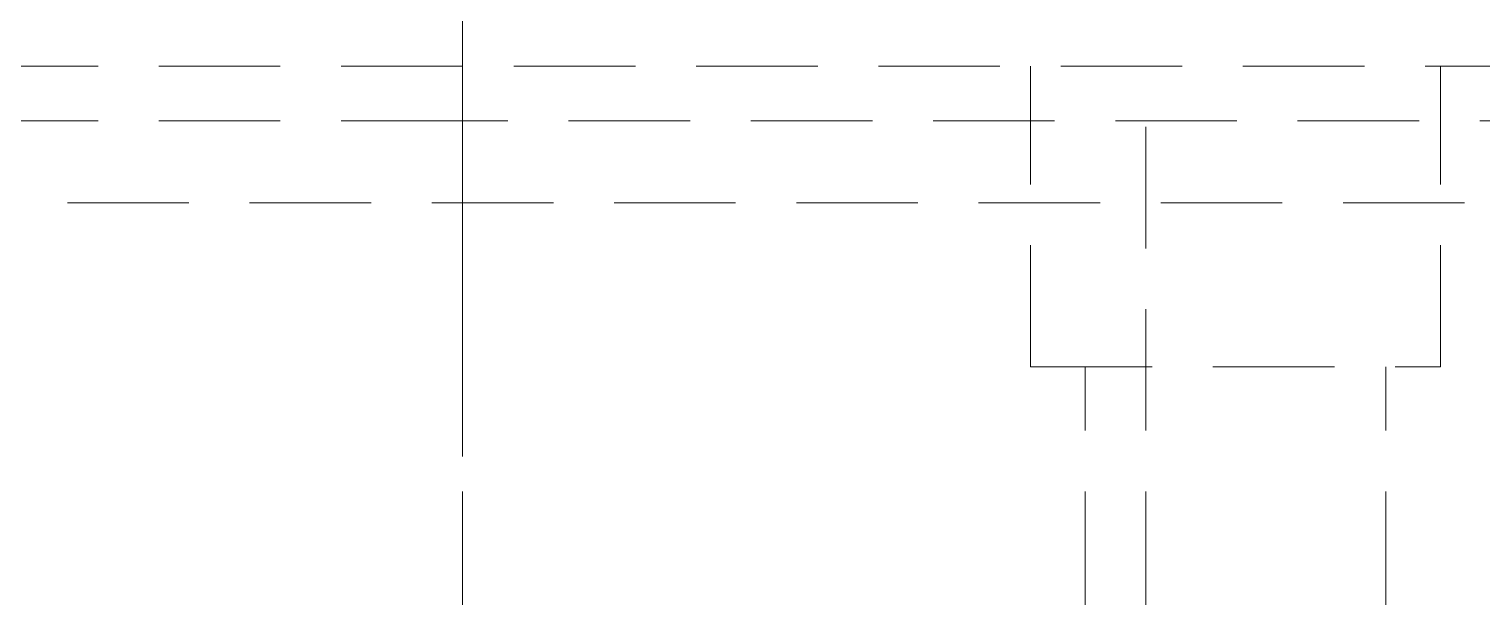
# Model space of a CAD drawing. Header units: millimetres. Extents: x -4200 to 3581, y -7493 to -4075.
# Drawn here: x -104.9 to -51.8, y -4575.7 to -4554.9 of the extents above; entities that cross this region are included whole.
import ezdxf

# ---------------------------------------------------------------- set-up
doc = ezdxf.new("R2010")
doc.units = ezdxf.units.MM
doc.header["$LTSCALE"] = 0.7
doc.linetypes.add('CENTER2', pattern=[28.575, 19.05, -3.175, 3.175, -3.175])
doc.linetypes.add('HIDDEN', pattern=[9.525, 6.35, -3.175])
doc.layers.add('cen lines', color=40, linetype='Continuous')

# ---------------------------------------------------------------- blocks, each defined once
blk = doc.blocks.new('*U71')
at = {"layer": 'cen lines', "color": 0, "linetype": 'CENTER2', "lineweight": 9, "transparency": 16777216}
blk.add_line((0, 193.5), (0, -193.5), dxfattribs=at)

msp = doc.modelspace()

# ---------------------------------------------------------------- linework, layer by layer
at = {"color": 3, "linetype": 'HIDDEN', "lineweight": 0}
for p, q in [((-89.068, -4556.255), (-142.068, -4556.255)), ((-36.068, -4556.255), (-89.068, -4556.255)), ((-89.068, -4556.255), (-89.068, -4558.255)), ((-68.284, -4567.255), (-68.284, -4556.255)), ((-64.068, -4576.255), (-64.068, -4556.255)), ((-53.284, -4567.255), (-53.284, -4556.255)), ((-89.068, -4558.255), (-144.068, -4558.255)), ((-34.068, -4558.255), (-89.068, -4558.255)), ((-89.068, -4576.255), (-89.068, -4558.255)), ((0.932, -4561.255), (-179.068, -4561.255)), ((-68.284, -4567.255), (-53.284, -4567.255)), ((-66.284, -4576.255), (-66.284, -4567.255)), ((-55.284, -4576.255), (-55.284, -4567.255))]:
    msp.add_line(p, q, dxfattribs=at)

# ---------------------------------------------------------------- block references
at = {"layer": 'cen lines', "linetype": 'CENTER2', "lineweight": 9}
msp.add_blockref('*U71', (-89.068, -4726.255), dxfattribs=at)

doc.saveas('drawing.dxf')
